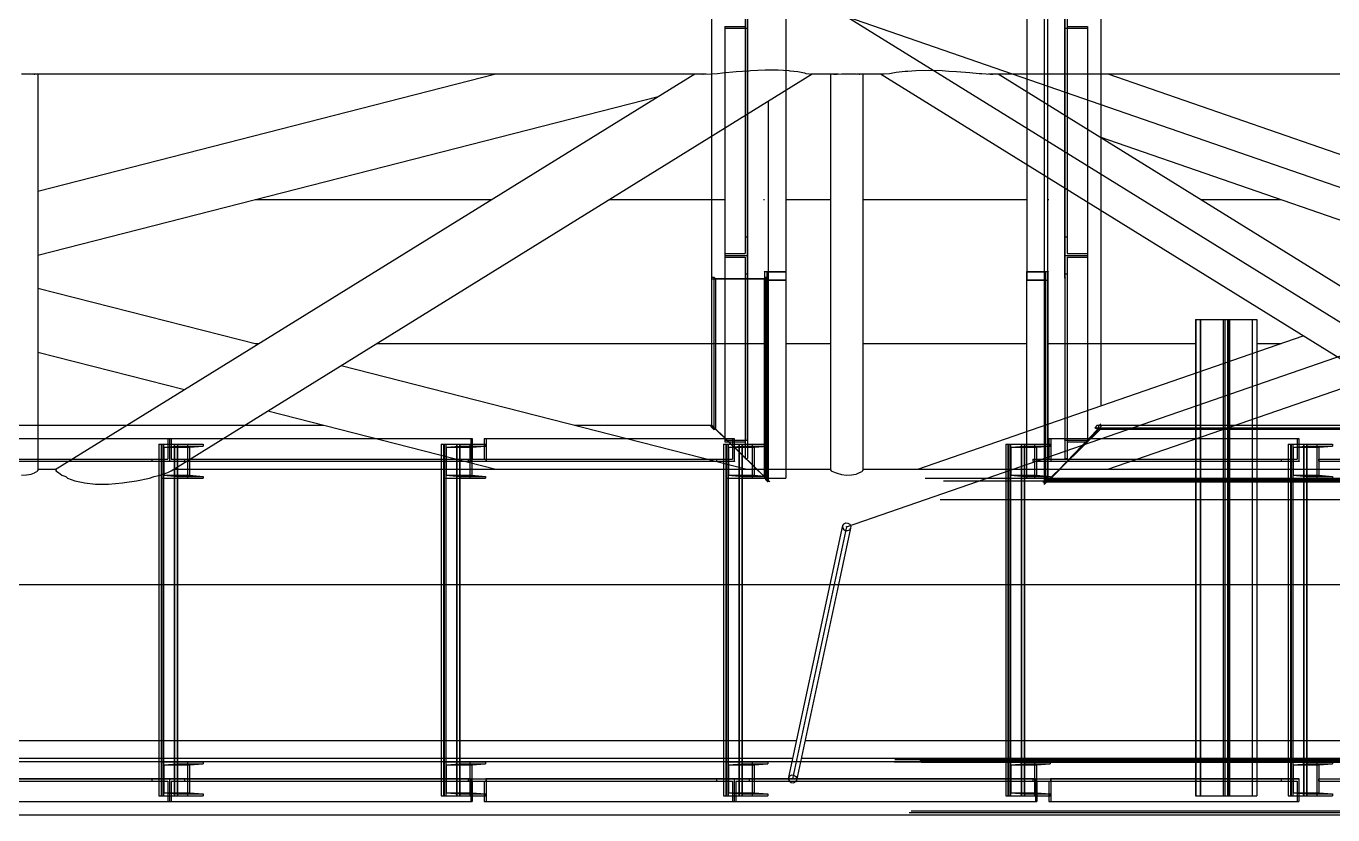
# Model space of a CAD drawing. Header units: millimetres. Extents: x 150209.93 to 150215.05, y 136675.65 to 136679.93.
# Drawn here: x 150213.7894 to 150213.8816, y 136676.4444 to 136676.5 of the extents above; entities that cross this region are included whole.
import ezdxf

# ---------------------------------------------------------------- set-up
doc = ezdxf.new("R2010")
doc.units = ezdxf.units.MM
doc.header["$LTSCALE"] = 0.25
for name, pattern in [('CENTER', [50.8, 31.75, -6.35, 6.35, -6.35]), ('XKITLINE00', [0]), ('XKITLINE02', [4, 2, -2]), ('XKITLINE03', [6, 3, -1, 1, -1])]:
    doc.linetypes.add(name, pattern=pattern)

# ---------------------------------------------------------------- blocks, each defined once
blk = doc.blocks.new('çatıı')
at = {"color": 1, "linetype": 'XKITLINE03'}
for p, q in [((24565, 5900.27), (24565, 4260.27)), ((24665, 4260.27), (24665, 5900.27)), ((24559, 4258.02), (24559, 5897.87)), ((24670.99, 4258.02), (24670.99, 5897.87)), ((24559, 4265.95), (24559, 4346.1)), ((24670.98, 4346.1), (24670.98, 4265.95)), ((24559, 4200.86), (24559, 4265.96)), ((24670.98, 4265.96), (24670.98, 4200.86)), ((24565, 4260.27), (24565, 4187.37)), ((24664.98, 4187.37), (24664.98, 4260.27)), ((24728.76, 4243.37), (24728.76, 4075.37)), ((24352.45, 4075.37), (24352.45, 4199.38)), ((24452.04, 4075.37), (24452.04, 4199.38)), ((24551.62, 4075.37), (24551.62, 4199.38)), ((24651.21, 4075.37), (24651.21, 4199.38)), ((24750.79, 4075.37), (24750.79, 4199.38)), ((24267.64, 4193.36), (24355.19, 4193.36)), ((24355.19, 4193.36), (24461.39, 4193.36)), ((24466.82, 4193.36), (24554.36, 4193.36)), ((24665.99, 4193.36), (24753.53, 4193.36)), ((23621.74, 4187.37), (24776.17, 4187.37)), ((24352.45, 4187.38), (24361.55, 4187.38)), ((24452.04, 4187.38), (24461.13, 4187.38)), ((24551.62, 4187.38), (24560.72, 4187.38)), ((24651.21, 4187.38), (24660.3, 4187.38)), ((24750.79, 4187.38), (24759.89, 4187.38)), ((24593.96, 4170.27), (24574.94, 4081.37)), ((24776.17, 4087.37), (23621.74, 4087.37)), ((24352.45, 4087.37), (24361.55, 4087.37)), ((24452.04, 4087.37), (24461.13, 4087.37)), ((24551.62, 4087.37), (24560.72, 4087.37)), ((24651.21, 4087.37), (24660.3, 4087.37)), ((24750.79, 4087.37), (24759.89, 4087.37)), ((24355.19, 4081.39), (24267.64, 4081.39)), ((24461.39, 4081.39), (24355.19, 4081.39)), ((24554.36, 4081.39), (24466.82, 4081.39)), ((24660.57, 4081.39), (24554.36, 4081.39)), ((24753.53, 4081.39), (24665.99, 4081.39))]:
    blk.add_line(p, q, dxfattribs=at)
at = {"color": 116, "linetype": 'XKITLINE02', "true_color": 0x136734}
for p, q in [((24664.15, 5900.07), (24664.15, 4257.47)), ((24665, 5900.27), (24665, 4257.26)), ((24565, 5898.21), (24565, 4257.26)), ((24565.85, 5898.21), (24565.85, 4257.47)), ((24657.5, 5897.39), (24657.5, 4260.15)), ((24547.15, 5888.14), (24547.15, 4258.3)), ((24547.68, 5887.3), (24547.68, 4257.8)), ((24564.91, 5887.3), (24564.92, 4257.8)), ((24565.45, 5888.14), (24565.45, 4258.3)), ((24566.3, 5888.14), (24566.3, 4320.34)), ((24664.54, 5888.14), (24664.54, 4187.82)), ((24665.07, 5887.3), (24665.07, 4186.75)), ((24682.31, 5887.3), (24682.31, 4203.68)), ((24682.84, 5888.14), (24682.84, 4205.79)), ((24683.69, 5888.14), (24683.69, 4204.83)), ((24546.3, 4370.57), (24546.3, 4258.3)), ((24572.5, 4370.57), (24572.5, 4257.26)), ((24657.5, 4370.57), (24657.5, 4257.39)), ((24663.69, 4370.57), (24663.69, 4294.24)), ((24683.69, 4370.57), (24683.69, 4307.64)), ((24558.2, 4352.68), (24558.2, 4266.61)), ((24559, 4352.68), (24559, 4265.95)), ((24670.98, 4352.68), (24670.98, 4343.74)), ((24670.98, 4352.68), (24670.98, 4265.95)), ((24671.78, 4352.68), (24671.78, 4346.76)), ((24671.78, 4352.68), (24671.78, 4266.61)), ((24551, 4346.76), (24551, 4265.95)), ((24551, 4346.76), (24558.2, 4346.76)), ((24671.78, 4346.76), (24678.98, 4346.76)), ((24678.98, 4346.76), (24678.98, 4343.74)), ((24678.98, 4346.76), (24678.98, 4265.95)), ((24551, 4346.1), (24559, 4346.1)), ((24670.98, 4346.1), (24678.98, 4346.1)), ((24683.69, 4307.52), (24683.69, 4281.85)), ((24558.2, 4272.54), (24559, 4272.54)), ((24558.2, 4272.54), (24558.2, 4266.61)), ((24559, 4272.54), (24559, 4265.95)), ((24670.98, 4272.54), (24671.78, 4272.54)), ((24551, 4266.61), (24558.2, 4266.61)), ((24551, 4266.61), (24551, 4265.95)), ((24551, 4265.96), (24551, 4200.21)), ((24551, 4265.96), (24559, 4265.96)), ((24551, 4265.95), (24559, 4265.95)), ((24551, 4265.31), (24551, 4200.21)), ((24551, 4265.31), (24558.2, 4265.31)), ((24558.2, 4265.31), (24558.2, 4194.36)), ((24559, 4265.96), (24559, 4194.36)), ((24670.98, 4265.96), (24670.98, 4259.46)), ((24670.98, 4265.96), (24678.98, 4265.96)), ((24670.98, 4265.96), (24670.98, 4194.36)), ((24670.98, 4265.95), (24678.98, 4265.95)), ((24671.78, 4266.61), (24678.98, 4266.61)), ((24671.78, 4265.31), (24671.78, 4259.46)), ((24671.78, 4265.31), (24678.98, 4265.31)), ((24671.78, 4265.31), (24671.78, 4194.36)), ((24678.98, 4265.96), (24678.98, 4265.31)), ((24678.98, 4265.96), (24678.98, 4200.21)), ((24558.2, 4259.46), (24559, 4259.46)), ((24565, 4260.27), (24572.5, 4260.27)), ((24565, 4260.27), (24572.5, 4260.27)), ((24565, 4260.27), (24565, 4187.37)), ((24565.85, 4260.27), (24565.85, 4187.37)), ((24565.85, 4260.07), (24572.5, 4260.15)), ((24572.5, 4260.27), (24572.5, 4258.76)), ((24657.48, 4260.27), (24664.98, 4260.27)), ((24657.5, 4260.27), (24665, 4260.27)), ((24657.5, 4260.15), (24664.15, 4260.07)), ((24664.13, 4260.27), (24664.13, 4187.37)), ((24664.15, 4260.07), (24664.15, 4257.47)), ((24664.98, 4260.27), (24664.98, 4187.37)), ((24665, 4260.27), (24665, 4257.26)), ((24670.98, 4259.46), (24671.78, 4259.46)), ((24546.3, 4258.3), (24547.15, 4258.3)), ((24546.3, 4258.3), (24547.15, 4258.3)), ((24546.3, 4258.3), (24546.3, 4257.73)), ((24547.15, 4258.3), (24547.68, 4257.8)), ((24547.15, 4258.3), (24547.68, 4257.8)), ((24547.15, 4258.3), (24547.15, 4204.59)), ((24547.68, 4257.8), (24564.92, 4257.8)), ((24547.68, 4257.8), (24564.92, 4257.8)), ((24547.68, 4257.8), (24547.68, 4204.66)), ((24564.92, 4257.8), (24565.45, 4258.3)), ((24564.92, 4257.8), (24565.45, 4258.3)), ((24564.92, 4257.8), (24564.92, 4188)), ((24565, 4257.26), (24572.5, 4257.26)), ((24565.45, 4258.3), (24566.3, 4258.3)), ((24565.45, 4258.3), (24566.3, 4258.3)), ((24565.45, 4258.3), (24565.45, 4186.9)), ((24565.85, 4257.47), (24572.5, 4257.39)), ((24566.3, 4258.3), (24566.3, 4257.73)), ((24572.5, 4257.39), (24572.5, 4257.26)), ((24657.5, 4258.76), (24657.5, 4257.26)), ((24657.5, 4257.39), (24664.15, 4257.47)), ((24657.5, 4257.26), (24665, 4257.26)), ((24717.07, 4243.37), (24718.8, 4243.37)), ((24717.07, 4243.37), (24717.07, 4235.78)), ((24717.16, 4243.37), (24717.16, 4236.02)), ((24726.8, 4243.37), (24726.8, 4075.37)), ((24727.45, 4243.37), (24727.45, 4075.37)), ((24728.34, 4243.37), (24728.34, 4075.37)), ((24728.99, 4243.37), (24728.99, 4075.37)), ((24736.99, 4243.37), (24736.99, 4075.37)), ((24737.08, 4243.37), (24737.08, 4075.37)), ((24738.63, 4243.37), (24738.63, 4075.37)), ((24738.72, 4231.96), (24738.72, 4208.78)), ((24717.07, 4224.47), (24717.07, 4149.97)), ((24717.16, 4224.5), (24717.16, 4149.97)), ((24718.71, 4225.03), (24718.71, 4149.97)), ((24718.8, 4225.06), (24718.8, 4149.97)), ((24566.3, 4209.13), (24566.3, 4186.07)), ((23640.51, 4205.22), (24546.61, 4205.22)), ((23641.01, 4204.69), (24547.76, 4204.69)), ((23641.37, 4206.07), (24498.08, 4206.07)), ((24297.26, 4206.07), (24308.66, 4206.07)), ((24340.09, 4206.07), (24381.58, 4206.07)), ((24545.74, 4206.07), (24546.61, 4205.22)), ((24546.3, 4206.07), (24546.3, 4205.41)), ((24546.3, 4206.07), (24560.88, 4191.97)), ((24546.3, 4205.41), (24547.15, 4204.59)), ((24546.61, 4205.22), (24547.76, 4204.69)), ((24547.15, 4204.59), (24547.68, 4204.66)), ((24547.68, 4204.66), (24564.92, 4188)), ((24547.76, 4204.69), (24565.44, 4187.46)), ((24657.48, 4203.84), (24657.48, 4187.37)), ((24663.69, 4205.99), (24663.69, 4185.19)), ((24663.69, 4205.99), (24663.69, 4186.98)), ((24663.69, 4185.19), (24683.69, 4204.83)), ((24664.94, 4186.07), (24684.14, 4206.07)), ((24665.07, 4186.75), (24682.31, 4203.68)), ((24666.06, 4187.46), (24682.61, 4204.69)), ((24682.36, 4206.07), (24681.55, 4205.22)), ((24681.55, 4205.22), (24787.73, 4205.22)), ((24681.55, 4205.22), (24682.61, 4204.69)), ((24682.84, 4205.79), (24682.31, 4203.68)), ((24682.36, 4206.07), (24730.89, 4206.07)), ((24682.61, 4204.69), (24788.53, 4204.69)), ((24682.84, 4205.79), (24683.69, 4206.63)), ((24738.72, 4206.07), (24738.72, 4149.97)), ((24267.02, 4201.36), (24355.19, 4201.36)), ((24351.36, 4199.38), (24357.93, 4199.38)), ((24351.36, 4199.38), (24351.36, 4149.97)), ((24352.15, 4199.38), (24352.15, 4075.37)), ((24352.45, 4199.38), (24367.02, 4199.38)), ((24352.45, 4199.38), (24352.45, 4187.38)), ((24352.45, 4199.38), (24352.45, 4149.97)), ((24353.05, 4199.38), (24353.05, 4075.37)), ((24354.56, 4201.36), (24354.56, 4194.16)), ((24355.19, 4201.36), (24355.19, 4193.36)), ((24355.19, 4201.36), (24355.72, 4201.36)), ((24355.19, 4201.36), (24355.19, 4193.36)), ((24355.19, 4201.36), (24461.92, 4201.36)), ((24355.72, 4201.36), (24355.72, 4194.16)), ((24356.84, 4199.38), (24356.84, 4075.37)), ((24356.9, 4199.38), (24356.9, 4075.37)), ((24357.87, 4199.38), (24357.87, 4075.37)), ((24357.93, 4199.38), (24357.93, 4198.7)), ((24357.93, 4199.38), (24357.93, 4149.97)), ((24361.55, 4199.38), (24361.55, 4187.38)), ((24367.02, 4199.38), (24367.02, 4198.7)), ((24450.95, 4199.38), (24457.51, 4199.38)), ((24450.95, 4199.38), (24450.95, 4149.97)), ((24451.74, 4199.38), (24451.74, 4075.37)), ((24452.04, 4199.38), (24466.61, 4199.38)), ((24452.04, 4199.38), (24452.04, 4187.38)), ((24452.04, 4199.38), (24452.04, 4149.97)), ((24452.64, 4199.38), (24452.64, 4075.37)), ((24456.42, 4199.38), (24456.42, 4075.37)), ((24456.49, 4199.38), (24456.49, 4075.37)), ((24457.45, 4199.38), (24457.45, 4075.37)), ((24457.51, 4199.38), (24457.51, 4198.7)), ((24457.51, 4199.38), (24457.51, 4149.97)), ((24461.13, 4199.38), (24461.13, 4187.38)), ((24461.39, 4201.36), (24461.39, 4193.36)), ((24461.92, 4201.36), (24461.92, 4194.16)), ((24466.19, 4201.36), (24466.19, 4194.16)), ((24466.19, 4201.36), (24471.91, 4201.36)), ((24466.61, 4199.38), (24466.61, 4198.7)), ((24466.82, 4201.36), (24466.82, 4193.36)), ((24471.91, 4201.36), (24554.36, 4201.36)), ((24550.53, 4199.38), (24557.1, 4199.38)), ((24550.53, 4199.38), (24550.53, 4149.97)), ((24551, 4200.86), (24559, 4200.86)), ((24551, 4200.21), (24558.2, 4200.21)), ((24551.33, 4199.38), (24551.33, 4075.37)), ((24551.62, 4199.38), (24566.2, 4199.38)), ((24551.62, 4199.38), (24551.62, 4187.38)), ((24551.62, 4199.38), (24551.62, 4149.97)), ((24552.22, 4199.38), (24552.22, 4075.37)), ((24553.73, 4201.36), (24553.73, 4194.16)), ((24554.36, 4201.36), (24554.36, 4193.36)), ((24556.01, 4199.38), (24556.01, 4075.37)), ((24556.07, 4199.38), (24556.07, 4075.37)), ((24557.04, 4199.38), (24557.04, 4075.37)), ((24557.1, 4199.38), (24557.1, 4198.7)), ((24557.1, 4199.38), (24557.1, 4149.97)), ((24558.2, 4200.21), (24558.2, 4194.36)), ((24559, 4200.86), (24559, 4194.36)), ((24560.72, 4199.38), (24560.72, 4187.38)), ((24566.2, 4199.38), (24566.2, 4198.7)), ((24650.12, 4199.38), (24656.69, 4199.38)), ((24650.12, 4199.38), (24650.12, 4149.97)), ((24650.91, 4199.38), (24650.91, 4075.37)), ((24651.21, 4199.38), (24665.78, 4199.38)), ((24651.21, 4199.38), (24651.21, 4187.38)), ((24651.21, 4199.38), (24651.21, 4149.97)), ((24651.81, 4199.38), (24651.81, 4075.37)), ((24655.6, 4199.38), (24655.6, 4075.37)), ((24655.66, 4199.38), (24655.66, 4075.37)), ((24656.62, 4199.38), (24656.62, 4075.37)), ((24656.69, 4199.38), (24656.69, 4198.7)), ((24656.69, 4199.38), (24656.69, 4149.97)), ((24656.93, 4199.38), (24665.78, 4199.38)), ((24660.3, 4199.38), (24660.3, 4187.38)), ((24665.36, 4201.36), (24665.36, 4194.16)), ((24665.36, 4201.36), (24665.99, 4201.36)), ((24665.36, 4201.36), (24753.53, 4201.36)), ((24665.78, 4199.38), (24665.78, 4198.7)), ((24665.99, 4201.36), (24665.99, 4193.36)), ((24670.98, 4200.86), (24678.98, 4200.86)), ((24671.78, 4200.21), (24678.98, 4200.21)), ((24749.7, 4199.38), (24756.27, 4199.38)), ((24749.7, 4199.38), (24749.7, 4149.97)), ((24750.5, 4199.38), (24750.5, 4075.37)), ((24750.79, 4199.38), (24750.79, 4149.97)), ((24750.79, 4199.38), (24765.37, 4199.38)), ((24750.79, 4199.38), (24750.79, 4187.38)), ((24751.4, 4199.38), (24751.4, 4075.37)), ((24752.91, 4201.36), (24752.91, 4194.16)), ((24753.53, 4201.36), (24753.53, 4193.36)), ((24755.18, 4199.38), (24755.18, 4075.37)), ((24755.24, 4199.38), (24755.24, 4075.37)), ((24756.21, 4199.38), (24756.21, 4075.37)), ((24756.27, 4199.38), (24756.27, 4149.97)), ((24756.27, 4199.38), (24756.27, 4198.7)), ((24759.89, 4199.38), (24759.89, 4187.38)), ((24765.37, 4199.38), (24765.37, 4198.7)), ((24353.15, 4198.31), (24357.93, 4198.7)), ((24353.15, 4198.31), (24353.15, 4188.44)), ((24353.15, 4198.31), (24362.24, 4198.31)), ((24357.93, 4198.7), (24367.02, 4198.7)), ((24362.24, 4198.31), (24367.02, 4198.7)), ((24362.24, 4198.31), (24362.24, 4188.44)), ((24452.73, 4198.31), (24457.51, 4198.7)), ((24452.73, 4198.31), (24452.73, 4188.44)), ((24452.73, 4198.31), (24461.83, 4198.31)), ((24457.51, 4198.7), (24466.61, 4198.7)), ((24461.83, 4198.31), (24466.61, 4198.7)), ((24461.83, 4198.31), (24461.83, 4188.44)), ((24552.32, 4198.31), (24557.1, 4198.7)), ((24552.32, 4198.31), (24552.32, 4188.44)), ((24552.32, 4198.31), (24561.42, 4198.31)), ((24557.1, 4198.7), (24566.2, 4198.7)), ((24561.42, 4198.31), (24566.2, 4198.7)), ((24561.42, 4198.31), (24561.42, 4188.44)), ((24651.91, 4198.31), (24656.69, 4198.7)), ((24651.91, 4198.31), (24651.91, 4188.44)), ((24651.91, 4198.31), (24661, 4198.31)), ((24656.69, 4198.7), (24665.78, 4198.7)), ((24661, 4198.31), (24665.78, 4198.7)), ((24661, 4198.31), (24661, 4188.44)), ((24751.49, 4198.31), (24756.27, 4198.7)), ((24751.49, 4198.31), (24751.49, 4188.44)), ((24751.49, 4198.31), (24760.59, 4198.31)), ((24756.27, 4198.7), (24765.37, 4198.7)), ((24760.59, 4198.31), (24765.37, 4198.7)), ((24760.59, 4198.31), (24760.59, 4188.44)), ((24261.36, 4194.16), (24354.56, 4194.16)), ((24261.36, 4193.36), (24355.19, 4193.36)), ((24348.91, 4194.16), (24348.91, 4193.36)), ((24355.19, 4193.36), (24466.67, 4193.36)), ((24355.72, 4194.16), (24360.47, 4194.16)), ((24355.72, 4194.16), (24466.67, 4194.16)), ((24360.47, 4194.16), (24360.47, 4193.36)), ((24362.24, 4193.36), (24461.39, 4193.36)), ((24460.53, 4194.16), (24460.53, 4193.36)), ((24460.53, 4194.16), (24466.19, 4194.16)), ((24460.53, 4194.16), (24553.73, 4194.16)), ((24460.53, 4193.36), (24466.82, 4193.36)), ((24460.53, 4193.36), (24554.36, 4193.36)), ((24466.67, 4194.16), (24466.67, 4193.36)), ((24548.08, 4194.16), (24548.08, 4193.36)), ((24558.2, 4194.36), (24559, 4194.36)), ((24562.32, 4190.57), (24566.93, 4186.07)), ((24562.33, 4190.57), (24566.3, 4186.74)), ((24572.5, 4190.57), (24572.5, 4187.37)), ((24659.71, 4194.16), (24659.71, 4193.36)), ((24659.71, 4194.16), (24672.82, 4194.16)), ((24659.71, 4194.16), (24752.91, 4194.16)), ((24659.71, 4193.36), (24672.01, 4193.36)), ((24670.98, 4194.36), (24671.78, 4194.36)), ((24672.01, 4193.36), (24753.53, 4193.36)), ((24747.25, 4194.16), (24747.25, 4193.36)), ((24760.48, 4194.16), (24760.48, 4193.36)), ((24760.48, 4194.16), (24765.64, 4194.16)), ((24760.48, 4194.16), (24882.22, 4194.16)), ((24760.48, 4193.36), (24766.21, 4193.36)), ((24760.48, 4193.36), (24882.79, 4193.36)), ((23628.3, 4186.52), (24663.69, 4186.52)), ((23628.32, 4187.37), (24663.69, 4187.37)), ((23633.62, 4187.37), (24777.99, 4187.37)), ((23635.95, 4186.52), (24777.87, 4186.52)), ((23636.52, 4186.07), (24566.93, 4186.07)), ((23636.69, 4186.92), (24565.38, 4186.92)), ((23637.41, 4187.46), (24565.44, 4187.46)), ((24352.45, 4187.38), (24367.02, 4187.38)), ((24353.15, 4188.44), (24357.93, 4188.06)), ((24353.15, 4188.44), (24362.24, 4188.44)), ((24357.93, 4188.06), (24357.93, 4187.38)), ((24357.93, 4188.06), (24367.02, 4188.06)), ((24362.24, 4188.44), (24367.02, 4188.06)), ((24367.02, 4188.06), (24367.02, 4187.38)), ((24452.04, 4187.38), (24466.61, 4187.38)), ((24452.73, 4188.44), (24457.51, 4188.06)), ((24452.73, 4188.44), (24461.83, 4188.44)), ((24457.51, 4188.06), (24457.51, 4187.38)), ((24457.51, 4188.06), (24466.61, 4188.06)), ((24461.83, 4188.44), (24466.61, 4188.06)), ((24466.61, 4188.06), (24466.61, 4187.38)), ((24551.62, 4187.38), (24566.2, 4187.38)), ((24552.32, 4188.44), (24557.1, 4188.06)), ((24552.32, 4188.44), (24561.42, 4188.44)), ((24557.1, 4188.06), (24557.1, 4187.38)), ((24557.1, 4188.06), (24566.2, 4188.06)), ((24561.42, 4188.44), (24566.2, 4188.06)), ((24564.92, 4188), (24565.45, 4186.9)), ((24565, 4187.37), (24572.5, 4187.37)), ((24565.44, 4187.46), (24565.38, 4186.92)), ((24565.38, 4186.92), (24566.25, 4186.07)), ((24565.45, 4186.9), (24566.3, 4186.07)), ((24566.2, 4188.06), (24566.2, 4187.38)), ((24651.21, 4187.38), (24665.78, 4187.38)), ((24651.91, 4188.44), (24656.69, 4188.06)), ((24651.91, 4188.44), (24661, 4188.44)), ((24656.69, 4188.06), (24656.69, 4187.38)), ((24656.69, 4188.06), (24665.78, 4188.06)), ((24657.48, 4187.37), (24664.98, 4187.37)), ((24661, 4188.44), (24665.78, 4188.06)), ((24663.98, 4186.92), (24663.16, 4186.07)), ((24663.16, 4186.07), (24788.63, 4186.07)), ((24663.69, 4186.98), (24664.54, 4187.82)), ((24663.98, 4186.92), (24666.06, 4187.46)), ((24663.98, 4186.92), (24787.73, 4186.92)), ((24664.54, 4187.82), (24665.07, 4186.75)), ((24665.78, 4188.06), (24665.78, 4187.38)), ((24666.06, 4187.46), (24788.53, 4187.46)), ((24750.79, 4187.38), (24765.37, 4187.38)), ((24751.49, 4188.44), (24756.27, 4188.06)), ((24751.49, 4188.44), (24760.59, 4188.44)), ((24756.27, 4188.06), (24756.27, 4187.38)), ((24756.27, 4188.06), (24765.37, 4188.06)), ((24760.59, 4188.44), (24765.37, 4188.06)), ((24765.37, 4188.06), (24765.37, 4187.38)), ((23627.02, 4179.87), (24777.99, 4179.87)), ((24592.96, 4171.34), (24593.66, 4171.64)), ((24593.66, 4171.64), (24594.43, 4171.57)), ((24594.43, 4171.57), (24595.07, 4171.15)), ((24592.54, 4170.76), (24588.09, 4149.97)), ((24595.37, 4169.79), (24591.14, 4149.97)), ((24592.54, 4170.76), (24592.49, 4170.05)), ((24592.49, 4170.05), (24592.84, 4169.4)), ((24592.96, 4171.34), (24592.54, 4170.76)), ((24592.84, 4169.4), (24593.48, 4168.98)), ((24593.48, 4168.98), (24594.26, 4168.91)), ((24594.26, 4168.91), (24594.95, 4169.21)), ((24595.37, 4169.79), (24594.95, 4169.21)), ((24595.07, 4171.15), (24595.42, 4170.5)), ((24595.42, 4170.5), (24595.37, 4169.79)), ((23612.06, 4094.87), (24579.35, 4094.87)), ((24351.36, 4094.87), (24351.36, 4075.37)), ((24352.45, 4094.87), (24352.45, 4075.37)), ((24357.93, 4094.87), (24357.93, 4075.37)), ((24450.95, 4094.87), (24450.95, 4075.37)), ((24452.04, 4094.87), (24452.04, 4075.37)), ((24457.51, 4094.87), (24457.51, 4075.37)), ((24550.53, 4094.87), (24550.53, 4075.37)), ((24551.62, 4094.87), (24551.62, 4075.37)), ((24557.1, 4094.87), (24557.1, 4075.37)), ((24650.12, 4094.87), (24650.12, 4075.37)), ((24651.21, 4094.87), (24651.21, 4075.37)), ((24656.69, 4094.87), (24656.69, 4075.37)), ((24717.07, 4094.87), (24717.07, 4075.37)), ((24717.16, 4094.87), (24717.16, 4075.37)), ((24718.71, 4094.87), (24718.71, 4075.37)), ((24718.8, 4094.87), (24718.8, 4075.37)), ((24738.72, 4094.87), (24738.72, 4075.37)), ((24749.7, 4094.87), (24749.7, 4075.37)), ((24750.79, 4094.87), (24750.79, 4075.37)), ((24756.27, 4094.87), (24756.27, 4075.37)), ((23620.71, 4088.67), (24578.02, 4088.67)), ((23610.85, 4087.37), (24777.99, 4087.37)), ((23611.1, 4088.22), (24777.87, 4088.22)), ((23619.88, 4087.82), (24787.73, 4087.82)), ((23620.35, 4087.29), (24788.53, 4087.29)), ((24352.45, 4087.37), (24367.02, 4087.37)), ((24352.45, 4087.37), (24352.45, 4075.37)), ((24353.15, 4086.31), (24357.93, 4086.69)), ((24353.15, 4086.31), (24353.15, 4076.44)), ((24353.15, 4086.31), (24362.24, 4086.31)), ((24357.93, 4087.37), (24357.93, 4086.69)), ((24357.93, 4086.69), (24367.02, 4086.69)), ((24361.55, 4087.37), (24361.55, 4075.37)), ((24362.24, 4086.31), (24367.02, 4086.69)), ((24362.24, 4086.31), (24362.24, 4076.44)), ((24367.02, 4087.37), (24367.02, 4086.69)), ((24452.04, 4087.37), (24466.61, 4087.37)), ((24452.04, 4087.37), (24452.04, 4075.37)), ((24452.73, 4086.31), (24457.51, 4086.69)), ((24452.73, 4086.31), (24452.73, 4076.44)), ((24452.73, 4086.31), (24461.83, 4086.31)), ((24457.51, 4087.37), (24457.51, 4086.69)), ((24457.51, 4086.69), (24466.61, 4086.69)), ((24461.13, 4087.37), (24461.13, 4075.37)), ((24461.83, 4086.31), (24466.61, 4086.69)), ((24461.83, 4086.31), (24461.83, 4076.44)), ((24466.61, 4087.37), (24466.61, 4086.69)), ((24551.62, 4087.37), (24566.2, 4087.37)), ((24551.62, 4087.37), (24551.62, 4075.37)), ((24552.32, 4086.31), (24557.1, 4086.69)), ((24552.32, 4086.31), (24552.32, 4076.44)), ((24552.32, 4086.31), (24561.42, 4086.31)), ((24557.1, 4087.37), (24557.1, 4086.69)), ((24557.1, 4086.69), (24566.2, 4086.69)), ((24560.72, 4087.37), (24560.72, 4075.37)), ((24561.42, 4086.31), (24566.2, 4086.69)), ((24561.42, 4086.31), (24561.42, 4076.44)), ((24566.2, 4087.37), (24566.2, 4086.69)), ((24651.21, 4087.37), (24665.78, 4087.37)), ((24651.21, 4087.37), (24651.21, 4075.37)), ((24651.91, 4086.31), (24656.69, 4086.69)), ((24651.91, 4086.31), (24651.91, 4076.44)), ((24651.91, 4086.31), (24661, 4086.31)), ((24656.69, 4087.37), (24656.69, 4086.69)), ((24656.69, 4086.69), (24665.78, 4086.69)), ((24660.3, 4087.37), (24660.3, 4075.37)), ((24661, 4086.31), (24665.78, 4086.69)), ((24661, 4086.31), (24661, 4076.44)), ((24665.78, 4087.37), (24665.78, 4086.69)), ((24750.79, 4087.37), (24765.37, 4087.37)), ((24750.79, 4087.37), (24750.79, 4075.37)), ((24751.49, 4086.31), (24756.27, 4086.69)), ((24751.49, 4086.31), (24751.49, 4076.44)), ((24751.49, 4086.31), (24760.59, 4086.31)), ((24756.27, 4087.37), (24756.27, 4086.69)), ((24756.27, 4086.69), (24765.37, 4086.69)), ((24759.89, 4087.37), (24759.89, 4075.37)), ((24760.59, 4086.31), (24765.37, 4086.69)), ((24760.59, 4086.31), (24760.59, 4076.44)), ((24765.37, 4087.37), (24765.37, 4086.69)), ((24261.36, 4081.39), (24355.19, 4081.39)), ((24261.36, 4080.59), (24354.56, 4080.59)), ((24348.91, 4081.39), (24355.19, 4081.39)), ((24348.91, 4081.39), (24348.91, 4080.59)), ((24348.91, 4080.59), (24354.56, 4080.59)), ((24354.56, 4080.59), (24354.56, 4073.39)), ((24355.19, 4081.39), (24466.67, 4081.39)), ((24355.19, 4081.39), (24355.19, 4073.39)), ((24355.19, 4081.39), (24355.19, 4073.39)), ((24355.72, 4080.59), (24466.67, 4080.59)), ((24355.72, 4080.59), (24355.72, 4073.39)), ((24360.47, 4081.39), (24360.47, 4080.59)), ((24460.53, 4081.39), (24554.36, 4081.39)), ((24460.53, 4081.39), (24460.53, 4080.59)), ((24460.53, 4080.59), (24553.73, 4080.59)), ((24461.39, 4081.39), (24466.67, 4081.39)), ((24461.39, 4081.39), (24461.39, 4073.39)), ((24461.92, 4080.59), (24466.67, 4080.59)), ((24461.92, 4080.59), (24461.92, 4073.39)), ((24466.19, 4080.59), (24466.19, 4073.39)), ((24466.67, 4081.39), (24466.67, 4080.59)), ((24466.82, 4081.39), (24466.82, 4073.39)), ((24548.08, 4081.39), (24554.36, 4081.39)), ((24548.08, 4081.39), (24548.08, 4080.59)), ((24548.08, 4080.59), (24553.73, 4080.59)), ((24553.73, 4080.59), (24553.73, 4073.39)), ((24554.36, 4081.39), (24665.85, 4081.39)), ((24554.36, 4081.39), (24554.36, 4073.39)), ((24554.36, 4081.39), (24554.36, 4073.39)), ((24554.89, 4080.59), (24665.85, 4080.59)), ((24554.89, 4080.59), (24554.89, 4073.39)), ((24559.64, 4081.39), (24559.64, 4080.59)), ((24573.52, 4081.86), (24573.47, 4081.15)), ((24573.47, 4081.15), (24573.82, 4080.5)), ((24573.89, 4083.61), (24573.52, 4081.86)), ((24573.94, 4082.44), (24573.52, 4081.86)), ((24573.82, 4080.5), (24574.47, 4080.08)), ((24573.94, 4082.44), (24574.64, 4082.74)), ((24574.47, 4080.08), (24575.24, 4080.01)), ((24574.64, 4082.74), (24575.41, 4082.67)), ((24575.24, 4080.01), (24575.93, 4080.31)), ((24575.41, 4082.67), (24576.06, 4082.25)), ((24576.36, 4080.89), (24575.93, 4080.31)), ((24576.06, 4082.25), (24576.4, 4081.6)), ((24576.69, 4082.47), (24576.36, 4080.89)), ((24576.4, 4081.6), (24576.36, 4080.89)), ((24659.71, 4081.39), (24753.53, 4081.39)), ((24659.71, 4081.39), (24659.71, 4080.59)), ((24659.71, 4080.59), (24752.91, 4080.59)), ((24660.57, 4081.39), (24665.85, 4081.39)), ((24660.57, 4081.39), (24660.57, 4073.39)), ((24661.09, 4080.59), (24665.85, 4080.59)), ((24661.09, 4080.59), (24661.09, 4073.39)), ((24665.36, 4080.59), (24665.36, 4073.39)), ((24665.85, 4081.39), (24665.85, 4080.59)), ((24665.99, 4081.39), (24665.99, 4073.39)), ((24747.25, 4081.39), (24753.53, 4081.39)), ((24747.25, 4081.39), (24747.25, 4080.59)), ((24747.25, 4080.59), (24752.91, 4080.59)), ((24752.91, 4080.59), (24752.91, 4073.39)), ((24753.53, 4081.39), (24753.53, 4073.39)), ((24760.48, 4081.39), (24882.79, 4081.39)), ((24760.48, 4081.39), (24760.48, 4080.59)), ((24760.48, 4080.59), (24882.22, 4080.59)), ((24351.36, 4075.37), (24357.93, 4075.37)), ((24352.45, 4075.37), (24367.02, 4075.37)), ((24353.15, 4076.44), (24357.93, 4076.05)), ((24353.15, 4076.44), (24362.24, 4076.44)), ((24357.93, 4076.05), (24357.93, 4075.37)), ((24357.93, 4076.05), (24367.02, 4076.05)), ((24362.24, 4076.44), (24367.02, 4076.05)), ((24367.02, 4076.05), (24367.02, 4075.37)), ((24450.95, 4075.37), (24457.51, 4075.37)), ((24452.04, 4075.37), (24466.61, 4075.37)), ((24452.73, 4076.44), (24457.51, 4076.05)), ((24452.73, 4076.44), (24461.83, 4076.44)), ((24457.51, 4076.05), (24457.51, 4075.37)), ((24457.51, 4076.05), (24466.61, 4076.05)), ((24461.83, 4076.44), (24466.61, 4076.05)), ((24466.61, 4076.05), (24466.61, 4075.37)), ((24550.53, 4075.37), (24557.1, 4075.37)), ((24551.62, 4075.37), (24566.2, 4075.37)), ((24552.32, 4076.44), (24557.1, 4076.05)), ((24552.32, 4076.44), (24561.42, 4076.44)), ((24557.1, 4076.05), (24557.1, 4075.37)), ((24557.1, 4076.05), (24566.2, 4076.05)), ((24561.42, 4076.44), (24566.2, 4076.05)), ((24566.2, 4076.05), (24566.2, 4075.37)), ((24650.12, 4075.37), (24656.69, 4075.37)), ((24651.21, 4075.37), (24665.78, 4075.37)), ((24651.91, 4076.44), (24656.69, 4076.05)), ((24651.91, 4076.44), (24661, 4076.44)), ((24656.69, 4076.05), (24656.69, 4075.37)), ((24656.69, 4076.05), (24665.78, 4076.05)), ((24661, 4076.44), (24665.78, 4076.05)), ((24665.78, 4076.05), (24665.78, 4075.37)), ((24717.07, 4075.37), (24738.72, 4075.37)), ((24749.7, 4075.37), (24756.27, 4075.37)), ((24750.79, 4075.37), (24765.37, 4075.37)), ((24751.49, 4076.44), (24756.27, 4076.05)), ((24751.49, 4076.44), (24760.59, 4076.44)), ((24756.27, 4076.05), (24756.27, 4075.37)), ((24756.27, 4076.05), (24765.37, 4076.05)), ((24760.59, 4076.44), (24765.37, 4076.05)), ((24765.37, 4076.05), (24765.37, 4075.37)), ((23616.82, 4070.06), (24788.53, 4070.06)), ((24267.02, 4073.39), (24355.19, 4073.39)), ((24354.56, 4073.39), (24355.19, 4073.39)), ((24355.19, 4073.39), (24461.92, 4073.39)), ((24461.39, 4073.39), (24461.92, 4073.39)), ((24466.19, 4073.39), (24554.36, 4073.39)), ((24553.73, 4073.39), (24554.36, 4073.39)), ((24554.36, 4073.39), (24661.09, 4073.39)), ((24660.57, 4073.39), (24661.09, 4073.39)), ((24665.36, 4073.39), (24753.53, 4073.39)), ((24752.91, 4073.39), (24753.53, 4073.39)), ((23616.13, 4069.52), (24787.73, 4069.52))]:
    blk.add_line(p, q, dxfattribs=at)
at = {"color": 8, "linetype": 'CENTER'}
for p, q in [((24593.95, 4350.27), (24832.37, 4267.77)), ((24593.95, 4350.27), (24884.52, 4170.27)), ((24593.95, 4170.27), (24832.37, 4252.77))]:
    blk.add_line(p, q, dxfattribs=at)
at = {"color": 8, "linetype": 'XKITLINE00'}
for p, q in [((24302.96, 4330.07), (24304.72, 4330.06)), ((24304.72, 4330.06), (24306.31, 4330)), ((24306.31, 4330), (24307.57, 4329.89)), ((24306.6, 4329.97), (24544.48, 4329.97)), ((24307.42, 4329.91), (24307.84, 4329.97)), ((24307.57, 4329.89), (24307.68, 4329.87)), ((24307.68, 4329.87), (24308.3, 4329.97)), ((24308.66, 4288.67), (24470.29, 4329.97)), ((24308.66, 4329.97), (24308.66, 4190.24)), ((24314.87, 4190.48), (24540.39, 4329.97)), ((24355.68, 4190.06), (24581.87, 4329.97)), ((24542.21, 4329.97), (24542.97, 4329.87)), ((24542.97, 4329.87), (24543.03, 4329.88)), ((24543.03, 4329.88), (24546.15, 4330.08)), ((24543.16, 4329.97), (24543.59, 4329.92)), ((24546.15, 4330.08), (24548.47, 4330.19)), ((24548.47, 4330.19), (24550.23, 4330.41)), ((24550.23, 4330.41), (24555.08, 4330.85)), ((24555.08, 4330.85), (24559.46, 4331.11)), ((24559.46, 4331.11), (24560.13, 4331.18)), ((24560.13, 4331.18), (24565.25, 4331.47)), ((24565.25, 4331.47), (24569.82, 4331.47)), ((24569.82, 4331.47), (24573.63, 4331.19)), ((24573.63, 4331.19), (24573.99, 4331.11)), ((24573.99, 4331.11), (24576.81, 4330.85)), ((24576.81, 4330.85), (24579.12, 4330.41)), ((24579.12, 4330.41), (24579.62, 4330.19)), ((24579.62, 4330.19), (24580.74, 4330.08)), ((24580.74, 4330.08), (24581.58, 4329.88)), ((24581.2, 4329.97), (24591.15, 4329.97)), ((24581.59, 4329.88), (24581.81, 4329.97)), ((24588.25, 4329.97), (24588.25, 4190.42)), ((24589.07, 4329.97), (24589.34, 4329.93)), ((24589.34, 4329.93), (24589.91, 4329.87)), ((24589.49, 4329.97), (24589.66, 4329.95)), ((24589.66, 4329.95), (24590.15, 4329.9)), ((24589.91, 4329.87), (24590.6, 4329.94)), ((24590.6, 4329.94), (24592.19, 4330.03)), ((24592.19, 4330.03), (24593.95, 4330.07)), ((24593.95, 4330.07), (24595.71, 4330.06)), ((24595.71, 4330.06), (24597.3, 4330)), ((24597.3, 4330), (24598.56, 4329.89)), ((24597.59, 4329.97), (24607.21, 4329.97)), ((24598.41, 4329.91), (24598.83, 4329.97)), ((24598.56, 4329.89), (24598.67, 4329.87)), ((24598.67, 4329.87), (24599.3, 4329.97)), ((24599.65, 4329.97), (24599.65, 4190.24)), ((24605.99, 4329.97), (24831.01, 4190.58)), ((24606.16, 4329.96), (24606.67, 4329.88)), ((24606.67, 4329.88), (24607.28, 4329.99)), ((24607.28, 4329.99), (24609.07, 4330.12)), ((24609.07, 4330.12), (24609.15, 4330.16)), ((24609.15, 4330.16), (24611.45, 4330.6)), ((24611.45, 4330.6), (24614.64, 4330.93)), ((24614.64, 4330.93), (24615.61, 4330.98)), ((24615.61, 4330.98), (24618.38, 4331.25)), ((24618.38, 4331.25), (24622.8, 4331.35)), ((24622.8, 4331.35), (24627.74, 4331.17)), ((24627.74, 4331.17), (24630, 4330.98)), ((24630, 4330.98), (24632.77, 4330.85)), ((24632.77, 4330.85), (24637.49, 4330.48)), ((24637.49, 4330.48), (24640.73, 4330.12)), ((24640.73, 4330.12), (24641.67, 4330.09)), ((24641.67, 4330.09), (24644.7, 4329.94)), ((24644, 4329.97), (24815.87, 4329.97)), ((24644.7, 4329.94), (24645.51, 4329.88)), ((24644.84, 4329.93), (24645.11, 4329.97)), ((24645.51, 4329.88), (24646.09, 4329.97)), ((24647.44, 4329.97), (24872.72, 4190.42)), ((24686.1, 4329.97), (24826.57, 4281.37)), ((24308.66, 4266.07), (24527.47, 4321.98)), ((24683.26, 4307.78), (24811.48, 4263.42)), ((24385.38, 4285.67), (24468.77, 4285.67)), ((24510.26, 4285.67), (24551, 4285.67)), ((24564.71, 4285.67), (24565, 4285.67)), ((24572.5, 4285.67), (24588.25, 4285.67)), ((24599.65, 4285.67), (24657.5, 4285.67)), ((24665, 4285.67), (24665.26, 4285.67)), ((24718.95, 4285.67), (24747.16, 4285.67)), ((24308.66, 4254.48), (24386.28, 4234.65)), ((24619.13, 4190.57), (24755.08, 4237.62)), ((24308.66, 4231.88), (24360.42, 4218.65)), ((24385.38, 4234.87), (24386.65, 4234.87)), ((24428.14, 4234.87), (24565, 4234.87)), ((24572.5, 4234.87), (24588.25, 4234.87)), ((24599.65, 4234.87), (24657.48, 4234.87)), ((24664.98, 4234.87), (24717.07, 4234.87)), ((24738.72, 4234.87), (24747.16, 4234.87)), ((24415.64, 4227.14), (24558.73, 4190.57)), ((24686.1, 4190.57), (24779.08, 4222.75)), ((24389.78, 4211.15), (24470.29, 4190.57)), ((24308.66, 4190.24), (24308.38, 4189.79)), ((24308.66, 4190.57), (24315.03, 4190.57)), ((24314.87, 4190.48), (24315.15, 4190.37)), ((24315.15, 4190.37), (24315.09, 4190.06)), ((24315.09, 4190.06), (24315.96, 4189.46)), ((24354.58, 4189.46), (24355.68, 4190.06)), ((24356.52, 4190.57), (24588.25, 4190.57)), ((24588.25, 4190.42), (24588.33, 4190.37)), ((24588.33, 4190.37), (24588.53, 4190.04)), ((24588.53, 4190.04), (24589.34, 4189.62)), ((24599.65, 4190.24), (24599.37, 4189.8)), ((24599.65, 4190.57), (24815.88, 4190.57)), ((24302.96, 4188.52), (24304.72, 4188.57)), ((24304.72, 4188.57), (24306.31, 4188.86)), ((24306.31, 4188.86), (24307.57, 4189.36)), ((24307.57, 4189.36), (24307.68, 4189.45)), ((24307.68, 4189.45), (24308.38, 4189.79)), ((24315.96, 4189.46), (24315.97, 4189.43)), ((24315.97, 4189.43), (24317.21, 4188.46)), ((24317.21, 4188.46), (24318.53, 4187.96)), ((24318.53, 4187.96), (24319.17, 4187.48)), ((24319.17, 4187.48), (24321.75, 4186.52)), ((24321.75, 4186.52), (24324.74, 4185.93)), ((24324.74, 4185.93), (24325.12, 4185.81)), ((24325.12, 4185.81), (24329.02, 4185.34)), ((24329.02, 4185.34), (24333.6, 4185.34)), ((24333.6, 4185.34), (24338.62, 4185.81)), ((24338.62, 4185.81), (24339.28, 4185.93)), ((24339.28, 4185.93), (24343.48, 4186.52)), ((24343.48, 4186.52), (24348.06, 4187.48)), ((24348.06, 4187.48), (24349.69, 4187.96)), ((24349.69, 4187.96), (24351.8, 4188.46)), ((24351.8, 4188.46), (24354.53, 4189.43)), ((24589.34, 4189.62), (24589.9, 4189.46)), ((24589.9, 4189.46), (24590.6, 4189.13)), ((24590.6, 4189.13), (24592.19, 4188.72)), ((24592.19, 4188.72), (24593.95, 4188.53)), ((24593.95, 4188.53), (24595.71, 4188.58)), ((24595.71, 4188.58), (24597.3, 4188.87)), ((24597.3, 4188.87), (24598.56, 4189.37)), ((24598.56, 4189.37), (24598.67, 4189.46)), ((24598.67, 4189.46), (24599.37, 4189.8)), ((23551.69, 4149.97), (24815.88, 4149.97))]:
    blk.add_line(p, q, dxfattribs=at)
at = {"color": 7, "linetype": 'XKITLINE00'}
for p, q in [((24572.5, 4324.17), (24572.5, 4258.76)), ((24566.3, 4320.34), (24566.3, 4257.73)), ((24546.3, 4307.97), (24546.3, 4257.73)), ((24683.69, 4307.64), (24683.69, 4307.52)), ((24657.5, 4298.07), (24657.5, 4258.76)), ((24663.69, 4294.24), (24663.69, 4205.99)), ((24683.69, 4281.85), (24683.69, 4212.91)), ((24657.48, 4260.27), (24657.48, 4203.84)), ((24546.3, 4257.73), (24566.3, 4257.73)), ((24546.3, 4257.73), (24566.3, 4257.73)), ((24546.3, 4257.73), (24546.3, 4206.07)), ((24566.3, 4257.73), (24566.3, 4190.57)), ((24572.5, 4258.76), (24572.5, 4190.57)), ((24718.71, 4243.37), (24738.72, 4243.37)), ((24718.71, 4243.37), (24718.71, 4225.03)), ((24718.8, 4243.37), (24718.8, 4225.06)), ((24738.72, 4243.37), (24738.72, 4231.96)), ((24717.16, 4236.02), (24717.16, 4224.5)), ((24717.07, 4235.78), (24717.07, 4224.47)), ((24738.72, 4208.78), (24738.72, 4206.07)), ((24308.66, 4206.07), (24340.09, 4206.07)), ((24381.58, 4206.07), (24409.63, 4206.07)), ((24498.08, 4206.07), (24546.42, 4206.07)), ((24546.42, 4206.07), (24562.32, 4190.57)), ((24730.89, 4206.07), (24788.63, 4206.07)), ((24560.88, 4191.97), (24562.33, 4190.57)), ((24351.36, 4149.97), (24351.36, 4094.87)), ((24352.45, 4149.97), (24352.45, 4094.87)), ((24357.93, 4149.97), (24357.93, 4094.87)), ((24450.95, 4149.97), (24450.95, 4094.87)), ((24452.04, 4149.97), (24452.04, 4094.87)), ((24457.51, 4149.97), (24457.51, 4094.87)), ((24550.53, 4149.97), (24550.53, 4094.87)), ((24551.62, 4149.97), (24551.62, 4094.87)), ((24557.1, 4149.97), (24557.1, 4094.87)), ((24588.09, 4149.97), (24573.89, 4083.61)), ((24591.14, 4149.97), (24576.69, 4082.47)), ((24650.12, 4149.97), (24650.12, 4094.87)), ((24651.21, 4149.97), (24651.21, 4094.87)), ((24656.69, 4149.97), (24656.69, 4094.87)), ((24717.07, 4149.97), (24717.07, 4094.87)), ((24717.16, 4149.97), (24717.16, 4094.87)), ((24718.71, 4149.97), (24718.71, 4094.87)), ((24718.8, 4149.97), (24718.8, 4094.87)), ((24738.72, 4149.97), (24738.72, 4094.87)), ((24749.7, 4149.97), (24749.7, 4094.87)), ((24750.79, 4149.97), (24750.79, 4094.87)), ((24756.27, 4149.97), (24756.27, 4094.87)), ((24288.36, 4094.87), (24576.3, 4094.87)), ((24579.35, 4094.87), (24777.99, 4094.87)), ((24287.03, 4088.67), (24574.98, 4088.67)), ((24578.02, 4088.67), (24788.63, 4088.67)), ((23616.58, 4068.67), (24788.63, 4068.67))]:
    blk.add_line(p, q, dxfattribs=at)
at = {"color": 1, "linetype": 'XKITLINE00'}
for centre in [(24559, 4346.1), (24670.98, 4346.1), (24559, 4265.96), (24559, 4265.95), (24670.98, 4265.96), (24670.98, 4265.95), (24565, 4260.27), (24565, 4260.27), (24664.98, 4260.27), (24665, 4260.27), (24559, 4258.02), (24670.99, 4258.02), (24728.76, 4243.37), (24352.45, 4199.38), (24452.04, 4199.38), (24551.62, 4199.38), (24559, 4200.86), (24651.21, 4199.38), (24670.98, 4200.86), (24750.79, 4199.38), (24355.19, 4193.36), (24355.19, 4193.36), (24461.39, 4193.36), (24466.82, 4193.36), (24554.36, 4193.36), (24665.99, 4193.36), (24753.53, 4193.36), (24352.45, 4187.38), (24361.55, 4187.38), (24452.04, 4187.38), (24461.13, 4187.38), (24551.62, 4187.38), (24560.72, 4187.38), (24565, 4187.37), (24651.21, 4187.38), (24660.3, 4187.38), (24664.98, 4187.37), (24750.79, 4187.38), (24759.89, 4187.38), (24593.96, 4170.27), (24352.45, 4087.37), (24361.55, 4087.37), (24452.04, 4087.37), (24461.13, 4087.37), (24551.62, 4087.37), (24560.72, 4087.37), (24651.21, 4087.37), (24660.3, 4087.37), (24750.79, 4087.37), (24759.89, 4087.37), (24355.19, 4081.39), (24355.19, 4081.39), (24461.39, 4081.39), (24466.82, 4081.39), (24554.36, 4081.39), (24554.36, 4081.39), (24574.94, 4081.37), (24660.57, 4081.39), (24665.99, 4081.39), (24753.53, 4081.39), (24352.45, 4075.37), (24452.04, 4075.37), (24551.62, 4075.37), (24651.21, 4075.37), (24728.76, 4075.37), (24750.79, 4075.37)]:
    blk.add_circle(centre, 0.05, dxfattribs=at)
at = {"color": 8, "linetype": 'XKITLINE00'}
blk.add_circle((24593.95, 4170.27), 0.05, dxfattribs=at)

msp = doc.modelspace()

# ---------------------------------------------------------------- block references
at = {"xscale": 0.0002000170049888334, "yscale": 0.0002000170049888334, "zscale": 0.0002000170049888334}
msp.add_blockref('çatıı', (150208.928067, 136675.630592), dxfattribs=at)

doc.saveas('drawing.dxf')
